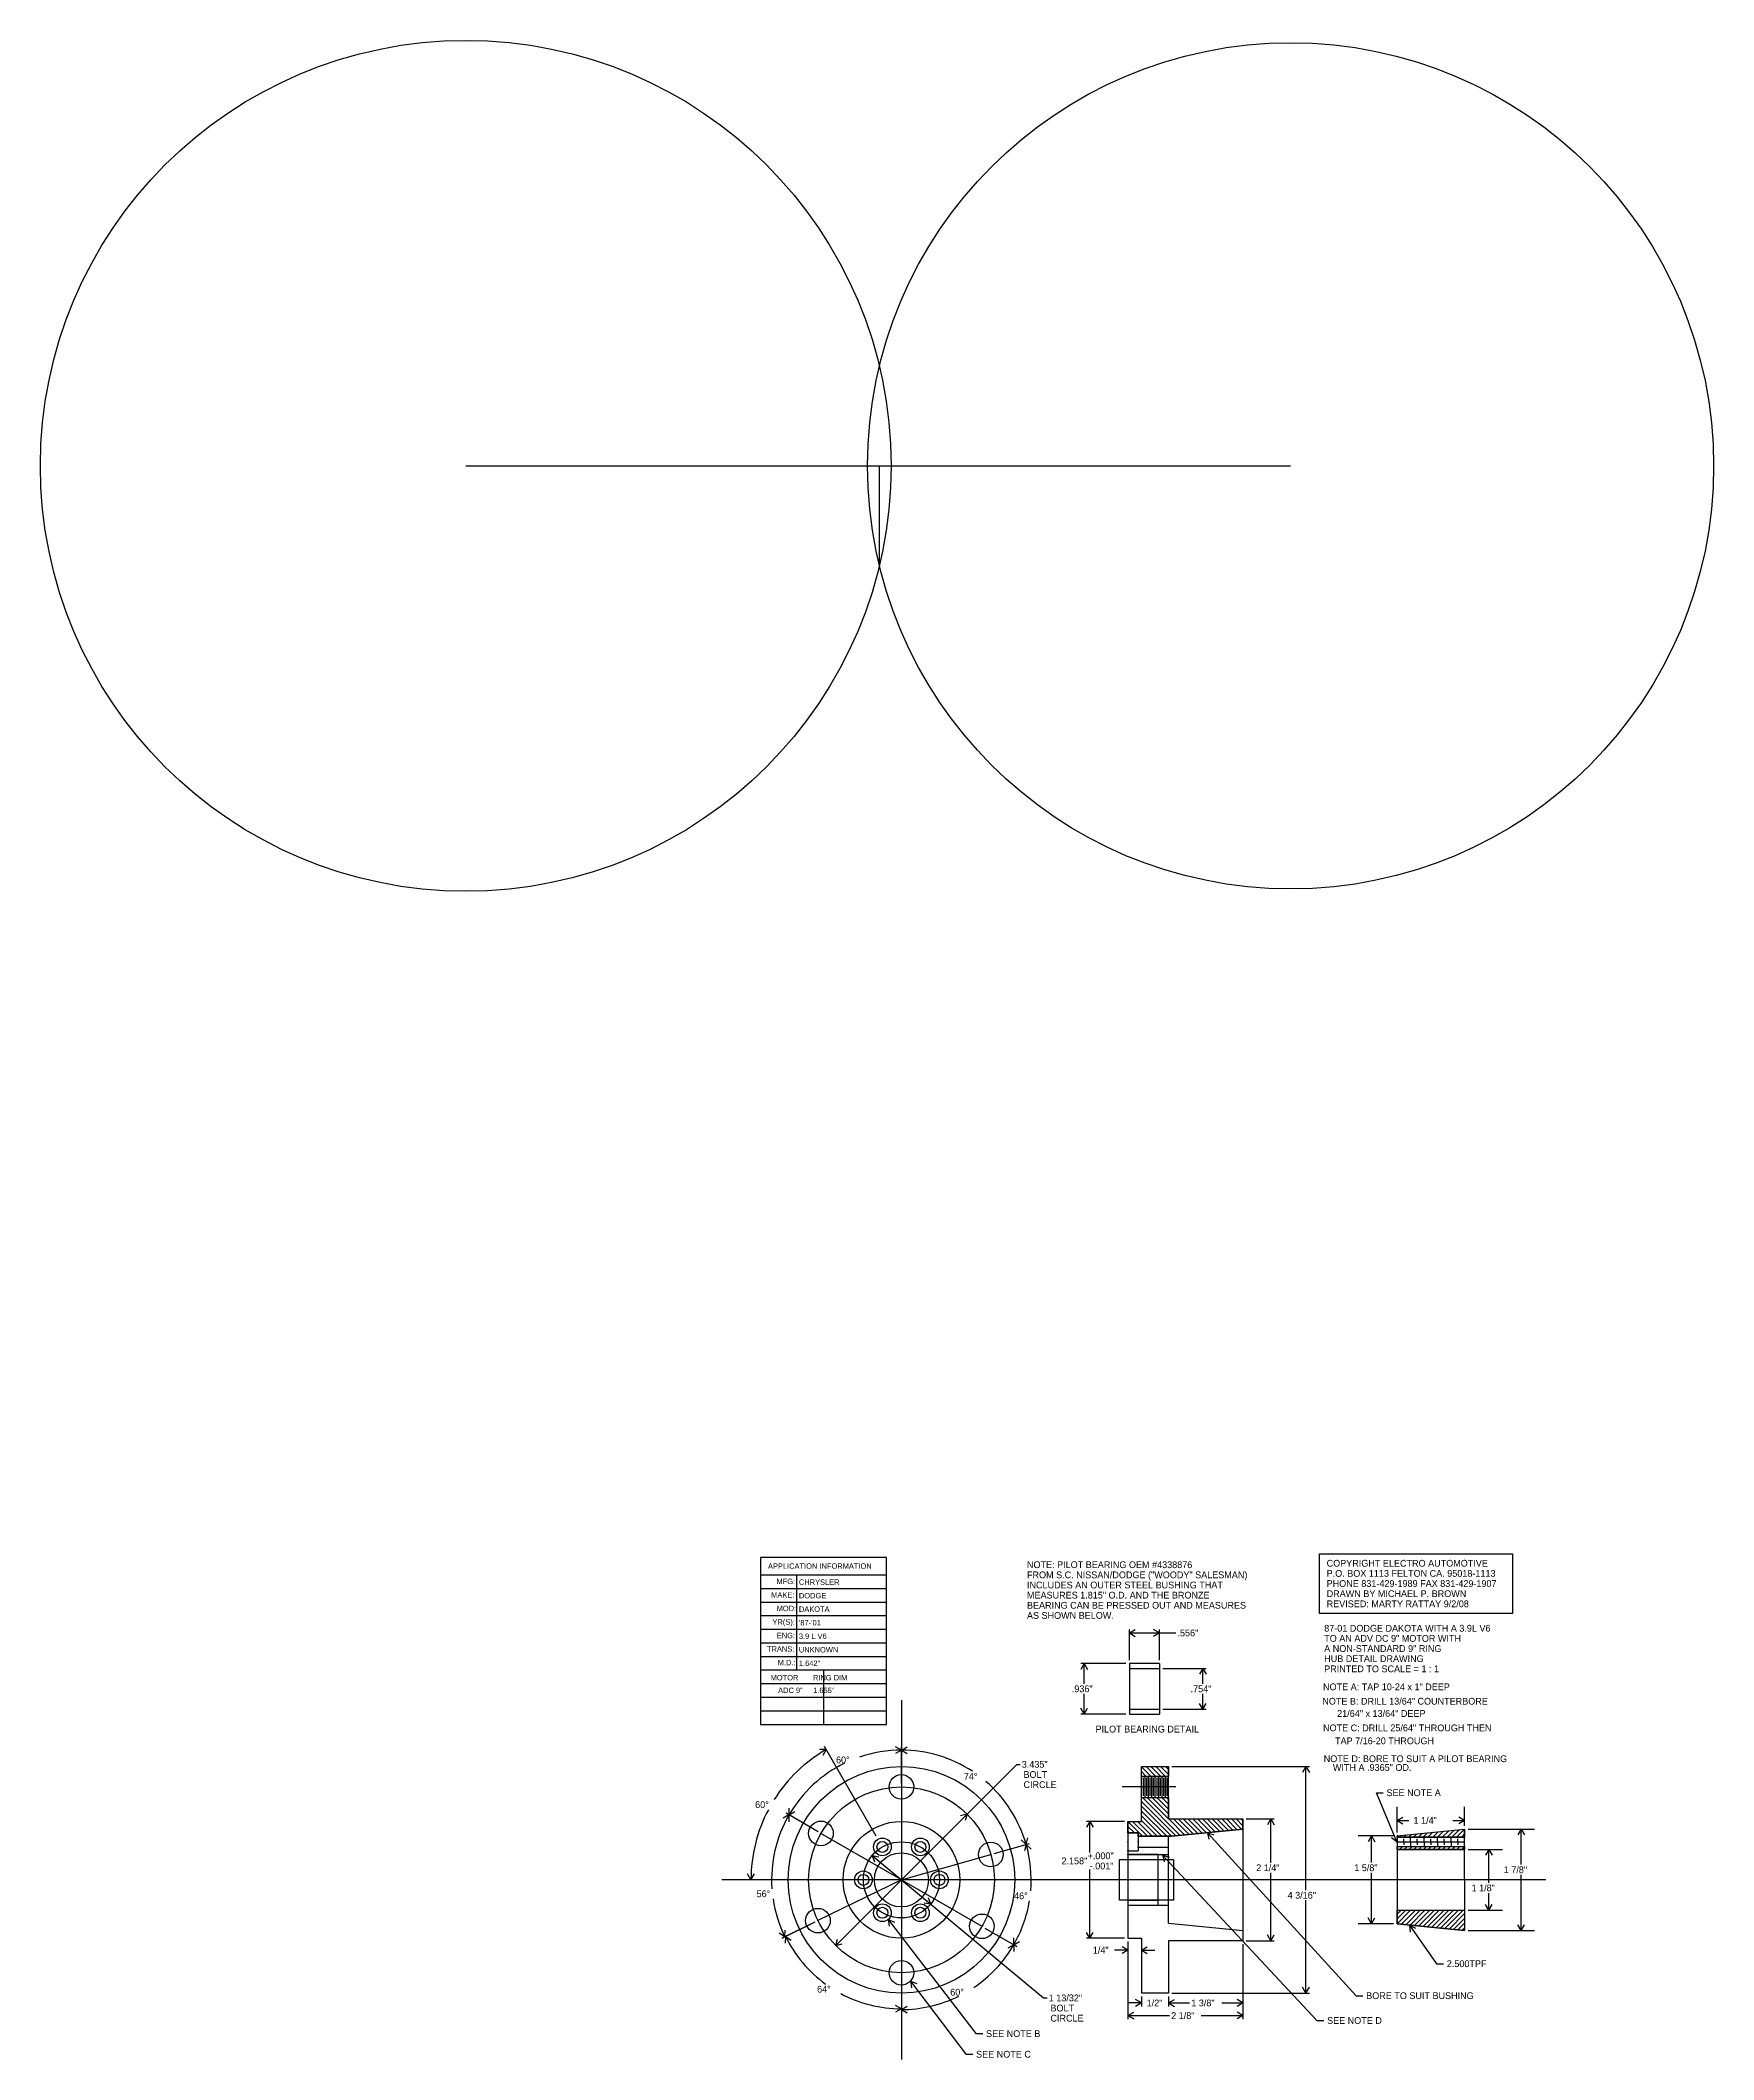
# Model space of a CAD drawing. Extents: x -15.9 to 15.1, y -3.3 to 34.
import ezdxf

# ---------------------------------------------------------------- set-up
doc = ezdxf.new("R2010")
doc.units = 0

msp = doc.modelspace()

# ---------------------------------------------------------------- linework, layer by layer
at = {"layer": 'APPLICATION INFO', "color": 7, "linetype": 'CONTINUOUS'}
for p, q in [((-0.212613, 5.992555), (-2.539103, 5.992555)), ((-2.539103, 5.992555), (-2.539103, 2.90599)), ((-0.212613, 2.90599), (-0.212613, 5.992555)), ((-2.539103, 5.668697), (-0.212613, 5.668697)), ((-1.878169, 5.668697), (-1.878169, 3.910611)), ((-2.539103, 5.417542), (-0.212613, 5.417542)), ((-2.539103, 5.166387), (-0.212613, 5.166387)), ((-2.539103, 4.915232), (-0.212613, 4.915232)), ((-2.539103, 4.664076), (-0.212613, 4.664076)), ((-2.539103, 4.412921), (-0.212613, 4.412921)), ((-2.539103, 4.161766), (-0.212613, 4.161766)), ((-2.539103, 3.910611), (-0.212613, 3.910611)), ((-1.375858, 3.910611), (-1.375858, 2.90599)), ((-2.539103, 3.659456), (-0.212613, 3.659456)), ((-2.539103, 3.4083), (-0.212613, 3.4083)), ((-2.539103, 3.157145), (-0.212613, 3.157145)), ((-2.539103, 2.90599), (-0.212613, 2.90599))]:
    msp.add_line(p, q, dxfattribs=at)
at = {"layer": 'BUSHING', "color": 7, "linetype": 'CONTINUOUS'}
for p, q in [((9.226469, 0.8443), (10.476469, 0.9693)), ((9.226469, 0.8443), (9.226469, 0.0318)), ((9.226469, 0.820858), (10.476469, 0.820858)), ((9.267367, 0.820858), (9.297957, 0.851449)), ((9.350328, 0.735829), (9.350328, 0.790528)), ((9.355755, 0.820858), (9.396167, 0.86127)), ((9.444143, 0.820858), (9.494376, 0.871091)), ((9.475328, 0.735829), (9.475328, 0.822213)), ((9.532532, 0.820858), (9.592585, 0.880912)), ((9.600328, 0.735829), (9.600328, 0.790528)), ((9.62092, 0.820858), (9.690794, 0.890732)), ((9.709308, 0.820858), (9.789004, 0.900553)), ((9.725328, 0.735829), (9.725328, 0.822213)), ((9.797697, 0.820858), (9.887213, 0.910374)), ((9.850328, 0.735829), (9.850328, 0.790528)), ((9.886085, 0.820858), (9.985422, 0.920195)), ((9.974473, 0.820858), (10.083632, 0.930016)), ((9.975328, 0.735829), (9.975328, 0.822213)), ((10.062862, 0.820858), (10.181841, 0.939837)), ((10.100328, 0.735829), (10.100328, 0.790528)), ((10.15125, 0.820858), (10.28005, 0.949658)), ((10.225328, 0.735829), (10.225328, 0.822213)), ((10.239638, 0.820858), (10.378259, 0.959479)), ((10.328027, 0.820858), (10.476469, 0.9693)), ((10.350328, 0.735829), (10.350328, 0.790528)), ((10.416415, 0.820858), (10.476469, 0.880911)), ((10.476469, 0.0318), (10.476469, 0.9693)), ((9.225328, 0.735829), (10.476469, 0.735829)), ((9.226469, 0.648957), (10.476469, 0.648957)), ((9.226469, 0.636394), (9.239032, 0.648957)), ((9.226469, 0.594292), (10.476469, 0.594292)), ((9.272753, 0.59429), (9.32742, 0.648957)), ((9.350328, 0.735829), (9.350328, 0.681126)), ((9.361141, 0.59429), (9.415808, 0.648957)), ((9.44953, 0.59429), (9.504197, 0.648957)), ((9.475328, 0.735829), (9.475328, 0.649441)), ((9.537918, 0.59429), (9.592585, 0.648957)), ((9.600328, 0.735829), (9.600328, 0.681126)), ((9.626306, 0.59429), (9.680973, 0.648957)), ((9.714695, 0.59429), (9.769362, 0.648957)), ((9.725328, 0.735829), (9.725328, 0.649441)), ((9.803083, 0.59429), (9.85775, 0.648957)), ((9.850328, 0.735829), (9.850328, 0.681126)), ((9.891472, 0.59429), (9.946139, 0.648957)), ((9.975328, 0.735829), (9.975328, 0.649441)), ((9.97986, 0.59429), (10.034527, 0.648957)), ((10.068248, 0.59429), (10.122915, 0.648957)), ((10.100328, 0.735829), (10.100328, 0.681126)), ((10.156637, 0.59429), (10.211304, 0.648957)), ((10.225328, 0.735829), (10.225328, 0.649441)), ((10.245025, 0.59429), (10.299692, 0.648957)), ((10.333413, 0.59429), (10.38808, 0.648957)), ((10.350328, 0.735829), (10.350328, 0.681126)), ((10.421802, 0.59429), (10.476469, 0.648957)), ((9.226469, 0.0318), (9.226469, -0.7807)), ((10.476469, 0.0318), (10.476469, -0.9057)), ((9.228975, -0.778194), (9.476477, -0.530692)), ((9.228975, -0.689806), (9.388089, -0.530692)), ((9.228975, -0.601417), (9.2997, -0.530692)), ((9.228975, -0.530693), (10.476469, -0.530693)), ((9.306822, -0.788736), (9.564866, -0.530692)), ((9.387175, -0.796771), (9.653254, -0.530692)), ((9.467528, -0.804806), (9.741642, -0.530692)), ((9.547881, -0.812841), (9.830031, -0.530692)), ((9.628234, -0.820877), (9.918419, -0.530692)), ((9.708587, -0.828912), (10.006807, -0.530692)), ((9.78894, -0.836947), (10.095196, -0.530692)), ((9.869293, -0.844983), (10.183584, -0.530692)), ((9.949646, -0.853018), (10.271972, -0.530692)), ((10.029999, -0.861053), (10.360361, -0.530692)), ((10.110352, -0.869089), (10.448749, -0.530692)), ((10.190705, -0.877124), (10.476469, -0.591361)), ((10.271058, -0.885159), (10.476469, -0.679749)), ((9.226469, -0.7807), (10.476469, -0.9057)), ((10.351411, -0.893195), (10.476469, -0.768137)), ((10.431764, -0.90123), (10.476468, -0.856526))]:
    msp.add_line(p, q, dxfattribs=at)
at = {"layer": 'BUSHING', "color": 7}
for p in [(9.225328, 0.735829), (9.350328, 0.735829), (9.475328, 0.735829), (9.475328, 0.735829), (9.600328, 0.735829), (9.600328, 0.735829), (9.725328, 0.735829), (9.725328, 0.735829), (9.725328, 0.735829), (9.850328, 0.735829), (9.975328, 0.735829), (9.975328, 0.735829), (10.100328, 0.735829), (10.225328, 0.735829), (10.225328, 0.735829), (10.350328, 0.735829), (10.351789, 0.73491), (10.351789, 0.73491), (10.351797, 0.73491), (10.351797, 0.73491)]:
    msp.add_point(p, dxfattribs=at)
at = {"layer": 'CALCS', "color": 7, "linetype": 'CONTINUOUS'}
msp.add_line((-7.989102, 26.167639), (7.258898, 26.167639), dxfattribs=at)
at = {"layer": 'CALCS', "color": 2, "linetype": 'CONTINUOUS'}
msp.add_line((-0.342473, 24.331457), (-0.342473, 26.167639), dxfattribs=at)
at = {"layer": 'CALCS', "color": 7, "linetype": 'CONTINUOUS'}
for centre, radius in [((-7.989102, 26.167639), 7.864), ((7.258898, 26.167639), 7.82)]:
    msp.add_circle(centre, radius, dxfattribs=at)
at = {"layer": 'CNTRLINE', "color": 7, "linetype": 'CONTINUOUS'}
for p, q in [((0.064468, 3.354471), (0.064468, -3.290871)), ((9.226469, 0.8443), (10.476469, 0.9693)), ((9.226469, 0.820858), (9.226469, 0.8443)), ((10.476469, 0.820858), (9.226469, 0.820858)), ((10.476469, 0.9693), (10.476469, 0.820858)), ((9.226469, 0.59429), (9.226469, 0.648957)), ((9.226469, 0.648957), (10.476469, 0.648957)), ((10.476469, 0.59429), (9.226469, 0.59429)), ((10.476469, 0.648957), (10.476469, 0.59429)), ((11.976469, 0.0318), (-3.258203, 0.0318)), ((9.228975, -0.7807), (9.228975, -0.530692)), ((9.228975, -0.530692), (10.476469, -0.530692)), ((10.476469, -0.530692), (10.476469, -0.9057)), ((9.226469, -0.7807), (9.228975, -0.7807)), ((10.476469, -0.9057), (9.226469, -0.7807))]:
    msp.add_line(p, q, dxfattribs=at)
msp.add_circle((0.064468, 0.0318), 1.717499, dxfattribs=at)
at = {"layer": 'DIMEN', "color": 7, "linetype": 'CONTINUOUS'}
for p, q in [((7.792352, 6.058711), (11.358804, 6.058711)), ((7.792352, 4.956286), (7.792352, 6.058711)), ((11.358804, 6.058711), (11.358804, 4.956286)), ((11.358804, 4.956286), (7.792352, 4.956286)), ((4.278664, 4.094163), (4.278664, 4.658344)), ((4.278664, 4.595344), (4.386917, 4.657844)), ((4.278664, 4.595344), (4.386917, 4.532844)), ((4.278664, 4.595344), (5.136284, 4.595344)), ((4.834664, 4.595344), (4.726411, 4.657844)), ((4.834664, 4.595344), (4.726411, 4.532844)), ((4.834664, 4.094163), (4.834664, 4.658344)), ((4.215664, 4.031163), (3.381296, 4.031163)), ((3.444296, 4.031163), (3.381796, 3.92291)), ((3.444296, 4.031163), (3.506796, 3.92291)), ((3.444296, 3.657163), (3.444296, 4.031163)), ((4.897664, 3.940163), (5.699381, 3.940163)), ((5.636381, 3.940163), (5.573881, 3.83191)), ((5.636381, 3.940163), (5.698881, 3.83191)), ((5.636381, 3.657163), (5.636381, 3.940163)), ((3.444296, 3.095163), (3.444296, 3.469163)), ((5.636381, 3.186163), (5.636381, 3.469163)), ((4.215664, 3.095163), (3.381296, 3.095163)), ((3.444296, 3.095163), (3.381796, 3.203416)), ((3.444296, 3.095163), (3.506796, 3.203416)), ((4.897664, 3.186163), (5.699381, 3.186163)), ((5.636381, 3.186163), (5.573881, 3.294416)), ((5.636381, 3.186163), (5.698881, 3.294416)), ((-1.325998, 2.440155), (-1.450998, 2.440155)), ((-1.325998, 2.440155), (-1.388498, 2.331902)), ((-0.400532, 0.837202), (-1.357498, 2.494715)), ((0.064468, 2.43003), (-0.043785, 2.49253)), ((0.064468, 2.43003), (-0.043785, 2.36753)), ((0.064468, 1.812299), (0.064468, 2.49303)), ((0.064468, 1.812299), (0.064468, 2.491598)), ((0.064468, 2.428598), (0.172721, 2.491098)), ((0.064468, 2.428598), (0.172721, 2.366098)), ((-1.148673, -1.183968), (2.194837, 2.166783)), ((2.194837, 2.166783), (2.257837, 2.166783)), ((5.064466, 2.125802), (7.605705, 2.125802)), ((7.542705, 2.125802), (7.480205, 2.017548)), ((7.542705, 2.125802), (7.605205, 2.017548)), ((7.542705, -0.158563), (7.542705, 2.125802)), ((9.225328, 0.735829), (8.843879, 1.642006)), ((8.843879, 1.642006), (8.968879, 1.642006)), ((-2.01394, 1.231847), (-2.122195, 1.16935)), ((-1.477464, 0.922093), (-2.068498, 1.263349)), ((-1.477464, 0.922093), (-2.066985, 1.262475)), ((-2.01394, 1.231847), (-2.013943, 1.106847)), ((-2.012426, 1.230973), (-2.012422, 1.355973)), ((-2.012426, 1.230973), (-1.904171, 1.29347)), ((1.277608, 1.247568), (1.156903, 1.215085)), ((1.277608, 1.247568), (1.245387, 1.126792)), ((6.439466, 1.1568), (6.957948, 1.1568)), ((6.894948, 1.1568), (6.832448, 1.048547)), ((6.894948, 1.1568), (6.957448, 1.048547)), ((6.894948, 0.349333), (6.894948, 1.1568)), ((9.226469, 0.9068), (9.226469, 1.380921)), ((9.226469, 1.130921), (9.334722, 1.193421)), ((9.226469, 1.130921), (9.334722, 1.068421)), ((9.226469, 1.130921), (9.444783, 1.130921)), ((10.258154, 1.130921), (10.476469, 1.130921)), ((10.476469, 1.130921), (10.368215, 1.193421)), ((10.476469, 1.130921), (10.368215, 1.068421)), ((10.476469, 1.0318), (10.476469, 1.380921)), ((2.370224, 0.686119), (2.280545, 0.773197)), ((2.370224, 0.686119), (2.400797, 0.807322)), ((4.188466, 1.110802), (3.485203, 1.110802)), ((3.548203, 1.110802), (3.485703, 1.002549)), ((3.548203, 1.110802), (3.610703, 1.002549)), ((3.548203, 0.538806), (3.548203, 1.110802)), ((5.721457, 0.903798), (8.468072, -2.109554)), ((5.721457, 0.903798), (5.840571, 0.865895)), ((5.721457, 0.903798), (5.748189, 0.78169)), ((9.163969, 0.8443), (8.505371, 0.8443)), ((8.755371, 0.8443), (8.692871, 0.736047)), ((8.755371, 0.8443), (8.817871, 0.736047)), ((8.755371, 0.350202), (8.755371, 0.8443)), ((9.225328, 0.735829), (9.125724, 0.811355)), ((9.225328, 0.735829), (9.240933, 0.859851)), ((10.538969, 0.9693), (11.769083, 0.9693)), ((11.519083, 0.9693), (11.456583, 0.861047)), ((11.519083, 0.9693), (11.581583, 0.861047)), ((11.519083, 0.312731), (11.519083, 0.9693)), ((-0.476468, 0.480797), (-0.353253, 0.459749)), ((-0.476468, 0.480797), (-0.433088, 0.363565)), ((-0.476468, 0.480797), (2.693229, -2.150169)), ((1.777335, 0.517871), (2.432353, 0.703749)), ((1.777335, 0.517871), (2.430831, 0.703317)), ((2.371746, 0.68655), (2.341173, 0.565347)), ((2.371746, 0.68655), (2.461424, 0.599472)), ((4.891907, 0.485521), (7.745122, -2.568499)), ((4.891907, 0.485521), (5.011479, 0.449085)), ((4.891907, 0.485521), (4.920139, 0.363751)), ((10.538969, 0.594292), (11.174024, 0.594292)), ((10.924024, 0.594292), (10.861524, 0.486039)), ((10.924024, 0.594292), (10.986524, 0.486039)), ((10.924024, -0.023463), (10.924024, 0.594292)), ((-0.86553, 0.0318), (-2.779462, 0.0318)), ((-2.716462, 0.0318), (-2.778962, 0.140053)), ((-2.716462, 0.0318), (-2.653962, 0.140053)), ((3.548203, -1.047203), (3.548203, 0.225806)), ((6.894948, -1.0932), (6.894948, 0.161333)), ((8.755371, -0.7807), (8.755371, 0.161653)), ((11.519083, -0.9057), (11.519083, 0.124415)), ((0.605405, -0.417197), (0.562025, -0.299966)), ((7.542705, -2.062202), (7.542705, -0.346563)), ((10.924024, -0.530693), (10.924024, -0.211779)), ((-0.178164, -0.699668), (1.441531, -2.810665)), ((-0.178164, -0.699668), (-0.06268, -0.747508)), ((-0.178164, -0.699668), (-0.161853, -0.8236)), ((0.605405, -0.417197), (0.482189, -0.396149)), ((8.755371, -0.7807), (8.692871, -0.672447)), ((8.755371, -0.7807), (8.817871, -0.672447)), ((10.538969, -0.530693), (11.174024, -0.530693)), ((10.924024, -0.530693), (10.861524, -0.422439)), ((10.924024, -0.530693), (10.986524, -0.422439)), ((-2.091698, -1.022164), (-2.195389, -0.952355)), ((-1.535152, -0.750117), (-2.148298, -1.049831)), ((-1.535152, -0.750117), (-2.132928, -1.042318)), ((-2.091698, -1.022164), (-2.083088, -0.897461)), ((-2.076328, -1.014651), (-2.084939, -1.139354)), ((-2.076328, -1.014651), (-1.972638, -1.08446)), ((-1.148673, -1.183968), (-1.116451, -1.063193)), ((1.606323, -0.858628), (2.195944, -1.199136)), ((1.606323, -0.858628), (2.195302, -1.198766)), ((2.141388, -1.16763), (2.141403, -1.04263)), ((2.141388, -1.16763), (2.249649, -1.105142)), ((4.188466, -1.047203), (3.485203, -1.047203)), ((3.548203, -1.047203), (3.485703, -0.938949)), ((3.548203, -1.047203), (3.610703, -0.938949)), ((4.251466, -1.110203), (4.251466, -1.331352)), ((4.251466, -1.110203), (4.251466, -2.540241)), ((4.501466, -1.110203), (4.501466, -1.331352)), ((6.439466, -1.0932), (6.957948, -1.0932)), ((6.894948, -1.0932), (6.832448, -0.984947)), ((6.894948, -1.0932), (6.957448, -0.984947)), ((9.163969, -0.7807), (8.505371, -0.7807)), ((9.456216, -0.808689), (9.958709, -1.518428)), ((9.456216, -0.808689), (9.569778, -0.860925)), ((9.456216, -0.808689), (9.467759, -0.933155)), ((10.538969, -0.9057), (11.769083, -0.9057)), ((11.519083, -0.9057), (11.456583, -0.797447)), ((11.519083, -0.9057), (11.581583, -0.797447)), ((-1.148673, -1.183968), (-1.027967, -1.151485)), ((2.140746, -1.167259), (2.032486, -1.229747)), ((2.140746, -1.167259), (2.140732, -1.292259)), ((4.251466, -1.268352), (4.001466, -1.268352)), ((4.251466, -1.268352), (4.143213, -1.205852)), ((4.251466, -1.268352), (4.143213, -1.330852)), ((4.501466, -1.268352), (4.609719, -1.205852)), ((4.501466, -1.268352), (4.609719, -1.330852)), ((4.501466, -1.268352), (4.751466, -1.268352)), ((6.376466, -1.1562), (6.376466, -2.306587)), ((6.376466, -1.1562), (6.376466, -2.540241)), ((0.064468, -1.748699), (0.064468, -2.428839)), ((0.064468, -1.748699), (0.064468, -2.41407)), ((0.233569, -1.837886), (1.256643, -3.191204)), ((0.233569, -1.837886), (0.348707, -1.88655)), ((0.233569, -1.837886), (0.248994, -1.961931)), ((9.958709, -1.518428), (10.083709, -1.518428)), ((2.693229, -2.150169), (2.756229, -2.150169)), ((4.501466, -2.243587), (4.393213, -2.181087)), ((4.501466, -2.125202), (4.501466, -2.306587)), ((5.001466, -2.125202), (5.001466, -2.306587)), ((5.001466, -2.125202), (5.001466, -2.306587)), ((5.001466, -2.243587), (5.109719, -2.181087)), ((5.001466, -2.243587), (5.109719, -2.181087)), ((5.064466, -2.062202), (7.605705, -2.062202)), ((6.376466, -2.243587), (6.268213, -2.181087)), ((7.542705, -2.062202), (7.480205, -1.953949)), ((7.542705, -2.062202), (7.605205, -1.953949)), ((8.468072, -2.109554), (8.593072, -2.109554)), ((0.064468, -2.35107), (-0.043785, -2.28857)), ((0.064468, -2.35107), (-0.043785, -2.41357)), ((0.064468, -2.365839), (0.172722, -2.303339)), ((0.064468, -2.365839), (0.172722, -2.428339)), ((4.501466, -2.243587), (4.251466, -2.243587)), ((4.251466, -2.477241), (4.359719, -2.414741)), ((4.251466, -2.477241), (4.359719, -2.539741)), ((4.251466, -2.477241), (5.019551, -2.477241)), ((4.501466, -2.243587), (4.393213, -2.306087)), ((5.001466, -2.243587), (5.109719, -2.306087)), ((5.001466, -2.243587), (5.251466, -2.243587)), ((5.001466, -2.243587), (5.109719, -2.306087)), ((5.001466, -2.243587), (5.391135, -2.243587)), ((5.608382, -2.477241), (6.376466, -2.477241)), ((5.986797, -2.243587), (6.376466, -2.243587)), ((6.376466, -2.243587), (6.268213, -2.306087)), ((6.376466, -2.477241), (6.268213, -2.414741)), ((6.376466, -2.477241), (6.268213, -2.539741)), ((7.745122, -2.568499), (7.870122, -2.568499)), ((1.441531, -2.810665), (1.566531, -2.810665)), ((1.256643, -3.191204), (1.381643, -3.191204))]:
    msp.add_line(p, q, dxfattribs=at)
for radius, start, end in [(2.78093, 120.000022, 147.737333), (2.39823, 90, 108.836538), (2.396799, 56.827553, 90), (2.39823, 115.983264, 149.998392), (2.396799, 15.842682, 49.340015), (2.78093, 152.212205, 180), (2.399978, 149.998392, 183.905685), (2.398381, 355.17596, 375.842682), (2.399978, 188.421158, 206.050015), (2.398381, 329.993396, 350.649001), (2.38287, 206.050022, 233.981884), (2.397639, 303.88887, 329.993388), (2.38287, 241.885534, 270), (2.397639, 270, 296.251757)]:
    msp.add_arc((0.064468, 0.0318), radius, start, end, dxfattribs=at)
at = {"layer": 'FWBOLTCR', "color": 7, "linetype": 'CONTINUOUS'}
for q in [(-1.422905, 0.890591), (1.716728, 0.500672), (-1.478552, -0.72245), (1.551767, -0.827121)]:
    msp.add_line((0.064468, 0.0318), q, dxfattribs=at)
for centre, radius in [((0.064468, 1.749299), 0.227501), ((0.064468, 0.0318), 1.717499), ((-1.422905, 0.890591), 0.227501), ((1.716728, 0.500672), 0.227501), ((-1.478552, -0.72245), 0.227501), ((1.551767, -0.827121), 0.227501), ((0.064468, -1.685699), 0.227501)]:
    msp.add_circle(centre, radius, dxfattribs=at)
at = {"layer": 'FWBOLTCR', "color": 7}
for p in [(-1.422905, 0.890591), (1.716728, 0.500672), (0.064468, 0.0318), (-1.478552, -0.72245), (1.551767, -0.827121), (0.064468, -1.685699)]:
    msp.add_point(p, dxfattribs=at)
at = {"layer": 'HUB', "color": 7, "linetype": 'CONTINUOUS'}
for p, q in [((4.501466, 1.110802), (4.501466, 2.125802)), ((4.501466, 2.125802), (5.001466, 2.125802)), ((4.501466, 1.944802), (4.501466, 2.125802)), ((4.501466, 2.125802), (5.001466, 2.125802)), ((4.501466, 2.122993), (4.679657, 1.944802)), ((4.501466, 2.033897), (4.590562, 1.944802)), ((4.501466, 1.944802), (5.001466, 1.944802)), ((5.001466, 1.944802), (4.501466, 1.944802)), ((4.532466, 1.911088), (4.532466, 1.587517)), ((4.563966, 1.944802), (4.563966, 1.553803)), ((4.587753, 2.125802), (4.768753, 1.944802)), ((4.595216, 1.911088), (4.595216, 1.587517)), ((4.626466, 1.944802), (4.626466, 1.553803)), ((4.657966, 1.911088), (4.657966, 1.587517)), ((4.676848, 2.125802), (4.857848, 1.944802)), ((4.688966, 1.944802), (4.688966, 1.553803)), ((4.720716, 1.911088), (4.720716, 1.587517)), ((4.751466, 1.944802), (4.751466, 1.553803)), ((4.765944, 2.125802), (4.946944, 1.944802)), ((4.783466, 1.911088), (4.783466, 1.587517)), ((4.813966, 1.944802), (4.813966, 1.553803)), ((4.846216, 1.911088), (4.846216, 1.587517)), ((4.855039, 2.125802), (5.001466, 1.979375)), ((4.876466, 1.944802), (4.876466, 1.553803)), ((4.908966, 1.911088), (4.908966, 1.587517)), ((4.938966, 1.944802), (4.938966, 1.553803)), ((4.944135, 2.125802), (5.001466, 2.06847)), ((4.971715, 1.911088), (4.971715, 1.587517)), ((5.001466, 1.1568), (5.001466, 2.125802)), ((5.001466, 2.125802), (5.001466, 1.944802)), ((4.501466, 1.749299), (4.143609, 1.749299)), ((5.138249, 1.749299), (4.501466, 1.749299)), ((4.501466, 1.553803), (5.001466, 1.553803)), ((4.501466, 1.1108), (4.501466, 1.553801)), ((4.501466, 1.553801), (5.001466, 1.553801)), ((4.518961, 1.553801), (5.21919, 0.853572)), ((4.608056, 1.553801), (5.001466, 1.160391)), ((4.697152, 1.553801), (5.001466, 1.249486)), ((4.786247, 1.553801), (5.001466, 1.338582)), ((4.875342, 1.553801), (5.001466, 1.427677)), ((4.964438, 1.553801), (5.001466, 1.516773)), ((5.001466, 1.553801), (5.001466, 1.1568)), ((4.501466, 1.4822), (5.138194, 0.845472)), ((4.501466, 1.393105), (5.057199, 0.837372)), ((4.501466, 1.304009), (4.968103, 0.837372)), ((4.501466, 1.214914), (4.879008, 0.837372)), ((4.501466, 1.125818), (4.789912, 0.837372)), ((5.001466, 1.1568), (6.376466, 1.1568)), ((5.001466, 1.1568), (6.376466, 1.1568)), ((5.005057, 1.1568), (5.300186, 0.861671)), ((5.094153, 1.1568), (5.381182, 0.869771)), ((5.183248, 1.1568), (5.462178, 0.87787)), ((5.272344, 1.1568), (5.543174, 0.88597)), ((5.361439, 1.1568), (5.624169, 0.89407)), ((5.450535, 1.1568), (5.705165, 0.902169)), ((5.53963, 1.1568), (5.786161, 0.910269)), ((5.628726, 1.1568), (5.867157, 0.918369)), ((5.717821, 1.1568), (5.948153, 0.926468)), ((5.806917, 1.1568), (6.029149, 0.934568)), ((5.896012, 1.1568), (6.110144, 0.942667)), ((5.985108, 1.1568), (6.19114, 0.950767)), ((6.074203, 1.1568), (6.272136, 0.958867)), ((6.163298, 1.1568), (6.353132, 0.966966)), ((6.252394, 1.1568), (6.376466, 1.032727)), ((6.341489, 1.1568), (6.376466, 1.121823)), ((6.376466, 0.9693), (6.376466, 1.1568)), ((6.376466, 1.1568), (6.376466, 0.9693)), ((4.251466, 1.110802), (4.251466, -1.047203)), ((4.251466, 1.110802), (4.501466, 1.110802)), ((4.251466, 0.898798), (4.251466, 1.1108)), ((4.251466, 1.1108), (4.501466, 1.1108)), ((4.251466, 1.108532), (4.522626, 0.837372)), ((4.251466, 1.019436), (4.372104, 0.898799)), ((4.251466, 0.930341), (4.283009, 0.898798)), ((4.438966, 0.898798), (4.251466, 0.898798)), ((4.251466, 0.898797), (4.438966, 0.898797)), ((4.338293, 1.1108), (4.611721, 0.837372)), ((4.427389, 1.1108), (4.700817, 0.837372)), ((4.438966, 0.899819), (4.438966, 0.570801)), ((4.438966, 0.837372), (4.438966, 0.898798)), ((4.438966, 0.837372), (5.057199, 0.837372)), ((5.057199, 0.837372), (4.438966, 0.837372)), ((5.001466, -0.768112), (5.001466, 0.837372)), ((5.057199, 0.837372), (6.376466, 0.9693)), ((6.376466, 0.9693), (5.057199, 0.837372)), ((6.376466, 0.9693), (6.376466, -0.9057)), ((4.251466, 0.570801), (4.438966, 0.570801)), ((4.251466, 0.5003), (5.001466, 0.5003)), ((4.438966, 0.63427), (5.001466, 0.63427)), ((4.251466, -0.4367), (5.001466, -0.4367)), ((4.251466, -1.047203), (4.501466, -1.047203)), ((4.501466, -1.047203), (4.501466, -2.062202)), ((5.001466, -0.768112), (6.376466, -0.9057)), ((6.376466, -1.0932), (5.001466, -1.0932)), ((5.001466, -1.0932), (5.001466, -2.062202)), ((6.376466, -0.9057), (6.376466, -1.0932)), ((5.001466, -2.062202), (4.501466, -2.062202))]:
    msp.add_line(p, q, dxfattribs=at)
for centre, radius in [((0.064468, 0.0318), 2.094002), ((0.064468, 0.0318), 1.079002), ((-0.287031, 0.640618), 0.163998), ((0.415968, 0.640614), 0.164001), ((0.064468, 0.0318), 0.703001), ((0.064468, 0.0318), 0.5), ((-0.287031, 0.640618), 0.10155), ((0.415968, 0.640614), 0.101554), ((-0.638533, 0.0318), 0.163998), ((-0.638533, 0.0318), 0.101551), ((0.767469, 0.0318), 0.163998), ((0.767469, 0.0318), 0.101551), ((-0.287031, -0.577014), 0.164001), ((-0.287031, -0.577014), 0.101554), ((0.415968, -0.577018), 0.163998), ((0.415968, -0.577018), 0.10155)]:
    msp.add_circle(centre, radius, dxfattribs=at)
at = {"layer": 'HUB', "color": 7}
for p in [(4.438966, 0.837372), (4.251466, 0.734795), (4.438966, 0.735817), (4.438966, 0.63427)]:
    msp.add_point(p, dxfattribs=at)
at = {"layer": 'MAINSHFT', "color": 7, "linetype": 'CONTINUOUS'}
for p, q in [((4.094468, -0.342201), (4.094468, 0.4058)), ((4.094468, 0.4058), (5.094468, 0.4058)), ((5.094468, 0.4058), (5.094468, -0.342201)), ((5.094468, -0.342201), (4.094468, -0.342201))]:
    msp.add_line(p, q, dxfattribs=at)
at = {"layer": 'MAINSHFT', "color": 7}
for p in [(4.094468, 0.0318), (5.094468, 0.0318)]:
    msp.add_point(p, dxfattribs=at)
at = {"layer": 'PILOTBRN', "color": 7, "linetype": 'CONTINUOUS'}
for p, q in [((4.834664, 4.031163), (4.278664, 4.031163)), ((4.278664, 4.031163), (4.278664, 3.095163)), ((4.278664, 3.940163), (4.834664, 3.940163)), ((4.834664, 4.031163), (4.834664, 3.095163)), ((4.278664, 3.186163), (4.834664, 3.186163)), ((4.278664, 3.095163), (4.834664, 3.095163)), ((4.807466, 0.5003), (4.251466, 0.5003)), ((4.251466, 0.5003), (4.251466, -0.4357)), ((4.251466, 0.4093), (4.807466, 0.4093)), ((4.807466, 0.5003), (4.807466, -0.4357)), ((4.251466, -0.3432), (4.807466, -0.3432)), ((4.251466, -0.3447), (4.807466, -0.3447)), ((4.251466, -0.4357), (4.807466, -0.4357))]:
    msp.add_line(p, q, dxfattribs=at)
at = {"layer": 'PILOTBRN', "color": 7}
for p in [(4.251466, 0.570801), (4.251466, 0.5003)]:
    msp.add_point(p, dxfattribs=at)

# ---------------------------------------------------------------- texts
at = {"layer": 'APPLICATION INFO', "color": 7}
for s, p in [('APPLICATION INFORMATION', (-2.402823, 5.781192)), ('MFG:', (-2.245529, 5.498407)), ('MAKE:', (-2.343187, 5.248403)), ('          CHRYSLER', (-2.214924, 5.484609)), ('          DODGE', (-2.214924, 5.23461)), ('YR(S):', (-2.320221, 4.748405)), ('MOD:', (-2.24294, 4.998404)), ('          DAKOTA', (-2.214924, 4.984611)), ('ENG:', (-2.239295, 4.498406)), ('          3.9 L V6', (-2.214924, 4.484608)), ("          '87-'01", (-2.214924, 4.734612)), ('TRANS:', (-2.42181, 4.248407)), ('          UNKNOWN', (-2.214924, 4.234609)), ('MOTOR       RING DIM', (-2.354042, 3.718939)), ('M.D.:', (-2.223695, 3.998403)), ('          1.642"', (-2.214924, 3.98461)), ('ADC 9"     1.655"', (-2.214924, 3.484612))]:
    msp.add_text(s, height=0.1, dxfattribs=at).set_placement(p)
at = {"layer": 'DIMEN', "color": 7}
for s, p in [('COPYRIGHT ELECTRO AUTOMOTIVE', (7.925098, 5.821215)), ('P.O. BOX 1113 FELTON CA. 95018-1113', (7.925098, 5.633717)), ('PHONE 831-429-1989 FAX 831-429-1907', (7.925098, 5.446214)), ('DRAWN BY MICHAEL P. BROWN', (7.925098, 5.258716)), ('REVISED: MARTY RATTAY 9/2/08', (7.925098, 5.071213)), ('.556"', (5.167784, 4.532845)), ('TO AN ADV DC 9" MOTOR WITH', (7.880022, 4.432142)), ('87-01 DODGE DAKOTA WITH A 3.9L V6', (7.880022, 4.61964)), ('A NON-STANDARD 9" RING', (7.880022, 4.244639)), ('HUB DETAIL DRAWING ', (7.880022, 4.057141)), ('PRINTED TO SCALE = 1 : 1', (7.880022, 3.869643)), ('.936"', (3.213991, 3.500664)), ('.754"', (5.40947, 3.500664)), ('NOTE B: DRILL 13/64" COUNTERBORE', (7.845208, 3.270907)), ('NOTE A: TAP 10-24 x 1" DEEP', (7.858264, 3.536737)), ('21/64" x 13/64" DEEP', (8.119364, 3.044241)), ('PILOT BEARING DETAIL', (3.652605, 2.755271)), ('NOTE C: DRILL 25/64" THROUGH THEN', (7.858264, 2.778411)), ('TAP 7/16-20 THROUGH', (8.080199, 2.538692)), ('60°', (-1.144537, 2.187149)), ('NOTE D: BORE TO SUIT A PILOT BEARING', (7.871319, 2.207586)), ('74°', (1.216905, 1.881485)), ('3.435"', (2.289336, 2.104283)), ('BOLT', (2.320837, 1.916782)), ('WITH A .9365" OD.', (8.041035, 2.046196)), ('CIRCLE', (2.320837, 1.729282)), ('SEE NOTE A', (9.031879, 1.579505)), ('60°', (-2.640394, 1.359764)), ('1 1/4"', (9.531695, 1.068348)), ('2.158"', (3.022869, 0.319804)), ('+.000"', (3.505137, 0.413806)), ('-.001"', (3.545101, 0.225806)), ('2 1/4"', (6.622885, 0.192835)), ('1 5/8"', (8.435596, 0.192902)), ('1 7/8"', (11.199308, 0.155666)), ('56°', (-2.613053, -0.288173)), ('46°', (2.147274, -0.326394)), ('4 3/16"', (7.203629, -0.315062)), ('1 1/8"', (10.60425, -0.18053)), ('1/4"', (3.602869, -1.330853)), ('2.500TPF', (10.146209, -1.580929)), ('64°', (-1.494655, -2.052038)), ('60°', (0.966662, -2.107186)), ('1 13/32"', (2.787729, -2.212669)), ('1/2"', (4.598262, -2.306086)), ('1 3/8"', (5.422635, -2.306086)), ('BORE TO SUIT BUSHING', (8.656072, -2.172054)), ('CIRCLE', (2.819229, -2.58767)), ('BOLT', (2.819229, -2.40017)), ('2 1/8"', (5.051051, -2.539741)), ('SEE NOTE D', (7.933122, -2.630998)), ('SEE NOTE B', (1.629531, -2.873166)), ('SEE NOTE C', (1.444643, -3.253703))]:
    msp.add_text(s, height=0.125, dxfattribs=at).set_placement(p)
at = {"layer": 'PILOTBRN', "color": 7}
for s, p in [('NOTE: PILOT BEARING OEM #4338876', (2.385165, 5.794038)), ('FROM S.C. NISSAN/DODGE ("WOODY" SALESMAN)', (2.385165, 5.606535)), ('MEASURES 1.815" O.D. AND THE BRONZE', (2.385165, 5.231539)), ('INCLUDES AN OUTER STEEL BUSHING THAT', (2.385165, 5.419037)), ('AS SHOWN BELOW. ', (2.385165, 4.856538)), ('BEARING CAN BE PRESSED OUT AND MEASURES', (2.385165, 5.044036))]:
    msp.add_text(s, height=0.125, dxfattribs=at).set_placement(p)

doc.saveas('drawing.dxf')
